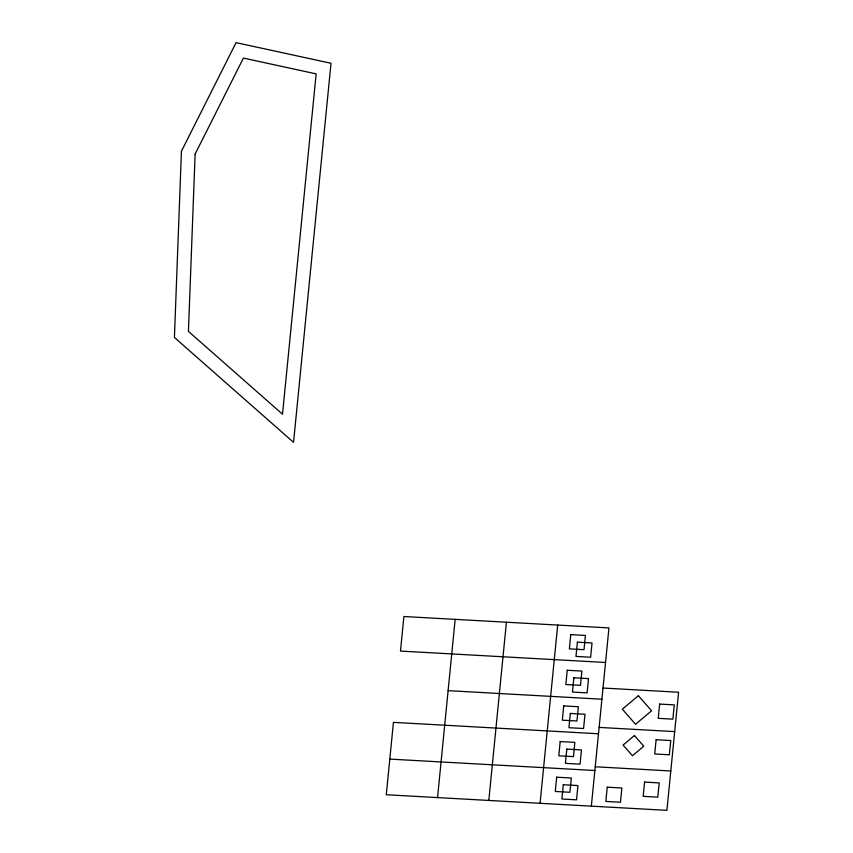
<?xml version="1.0" encoding="UTF-8"?>
<svg xmlns="http://www.w3.org/2000/svg" width="853" height="853" viewBox="0 0 853 853"><rect width="100%" height="100%" fill="white"/><g stroke="black" fill="none" stroke-linecap="round" stroke-linejoin="round"><path stroke-width="1.28" d="M437.546 797.598L455.161 619.363M488.812 800.445L506.426 622.221M540.077 803.291L557.691 625.068M591.342 806.149L608.957 627.915L403.895 616.516L400.473 651.074L605.545 662.482M603.018 688.04L678.583 692.241L666.907 810.35L386.281 794.74L393.436 722.363L598.497 733.772M448.113 690.653L601.909 699.215M599.126 727.406L674.691 731.607M595.234 766.772L670.799 770.984M389.8 759.095L594.861 770.504M181.444 151.205L174.417 337.457L293.539 442.334L331.017 63.271L236.068 42.65L181.444 151.205M195.124 154.062L188.428 331.369L282.514 414.206L316.154 73.88L243.425 58.079L195.124 154.062M556.678 777.2L555.271 791.456L569.911 792.277L571.329 778.011L556.678 777.2M560.197 741.556L558.79 755.811L573.44 756.632L574.847 742.366L560.197 741.556M563.726 705.911L562.319 720.167L576.959 720.988L578.366 706.721L563.726 705.911M567.245 670.266L565.838 684.522L580.488 685.332L581.895 671.076L567.245 670.266M570.774 634.621L569.367 648.877L584.006 649.687L585.414 635.432L570.774 634.621M563.3 784.739L561.882 798.994L576.532 799.815L577.939 785.549L563.3 784.739M566.818 749.094L565.411 763.35L580.061 764.16L581.469 749.904L566.818 749.094M570.348 713.449L568.93 727.705L583.58 728.515L584.987 714.26L570.348 713.449M573.866 677.804L572.459 692.06L587.109 692.871L588.517 678.615L573.866 677.804M577.396 642.16L575.978 656.415L590.628 657.226L592.035 642.97L577.396 642.16M607.24 787.18L605.833 801.436L620.472 802.257L621.89 787.991L607.24 787.18M644.559 782.084L643.151 796.35L657.802 797.16L659.209 782.905L644.559 782.084M656.117 739.722L654.699 753.977L669.349 754.798L670.757 740.532L656.117 739.722M659.636 704.077L658.228 718.333L672.878 719.154L674.286 704.887L659.636 704.077M638.375 695.728L622.317 709.174L635.549 724.24L651.607 710.794L638.375 695.728M634.429 735.542L623.085 745.053L632.436 755.715L643.791 746.204L634.429 735.542"/></g></svg>
